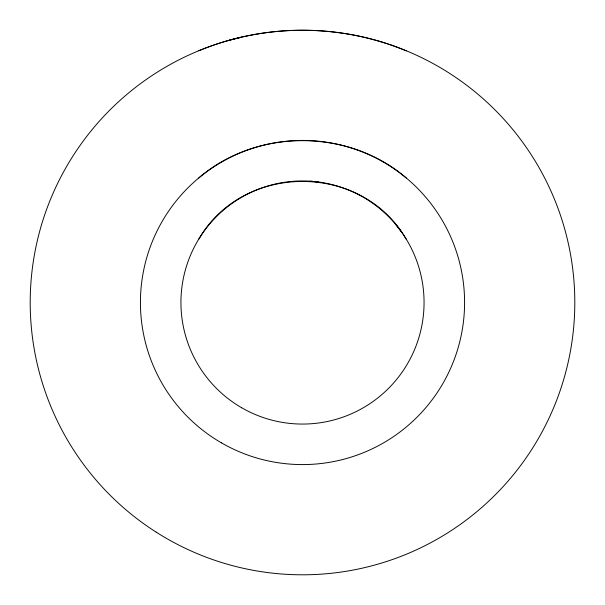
<?xml version="1.0" encoding="UTF-8"?>
<svg xmlns="http://www.w3.org/2000/svg" width="605" height="605" viewBox="0 0 605 605"><rect width="100%" height="100%" fill="white"/><g stroke="black" fill="none" stroke-linecap="round" stroke-linejoin="round"><path stroke-width="0.91" d="M198.765 239.217L199.862 237.364M200.043 237.092C244.571 162.919 360.429 162.919 404.957 237.092M198.765 177.983L199.181 177.613C256.603 128.366 348.397 128.366 405.819 177.613L406.235 177.983M198.765 50.775C264.355 23.542 340.706 23.368 406.235 50.873M229.151 40.285L241.524 37.223M310.131 181.175L318.729 182.052M396.169 225.015L401.16 231.503M405.138 237.364L406.235 239.217M156.234 532.181A272.303 272.303 0 0 0 574.546 314.328A272.303 272.303 0 0 0 176.72 60.992A272.303 272.303 0 0 0 156.234 532.181M221.46 442.868A162.087 162.087 0 0 0 464.587 302.5A162.087 162.087 0 0 0 221.46 162.132A162.087 162.087 0 0 0 221.46 442.868M241.72 407.778A121.56 121.56 0 0 0 424.06 302.5A121.56 121.56 0 0 0 241.72 197.222A121.56 121.56 0 0 0 241.72 407.778"/></g></svg>
